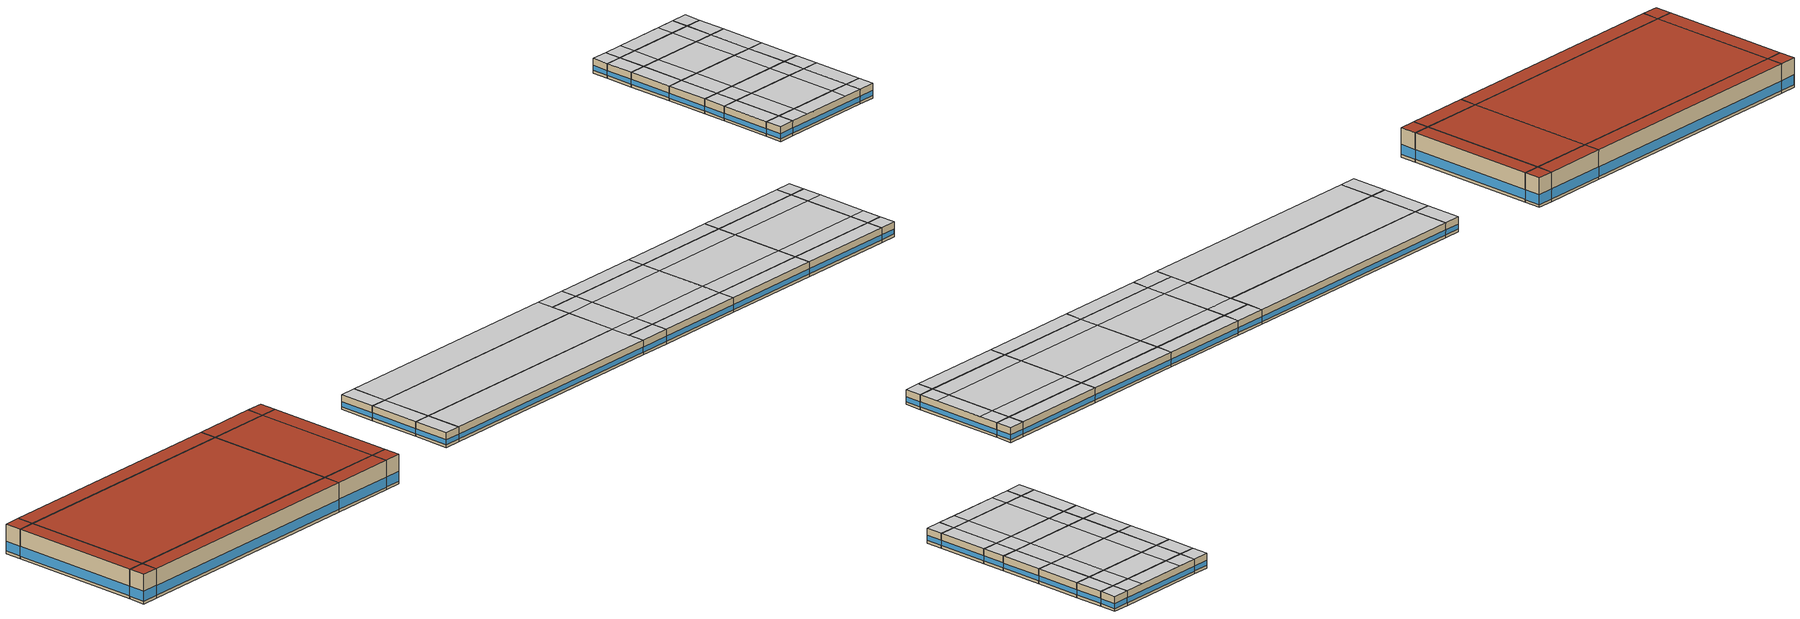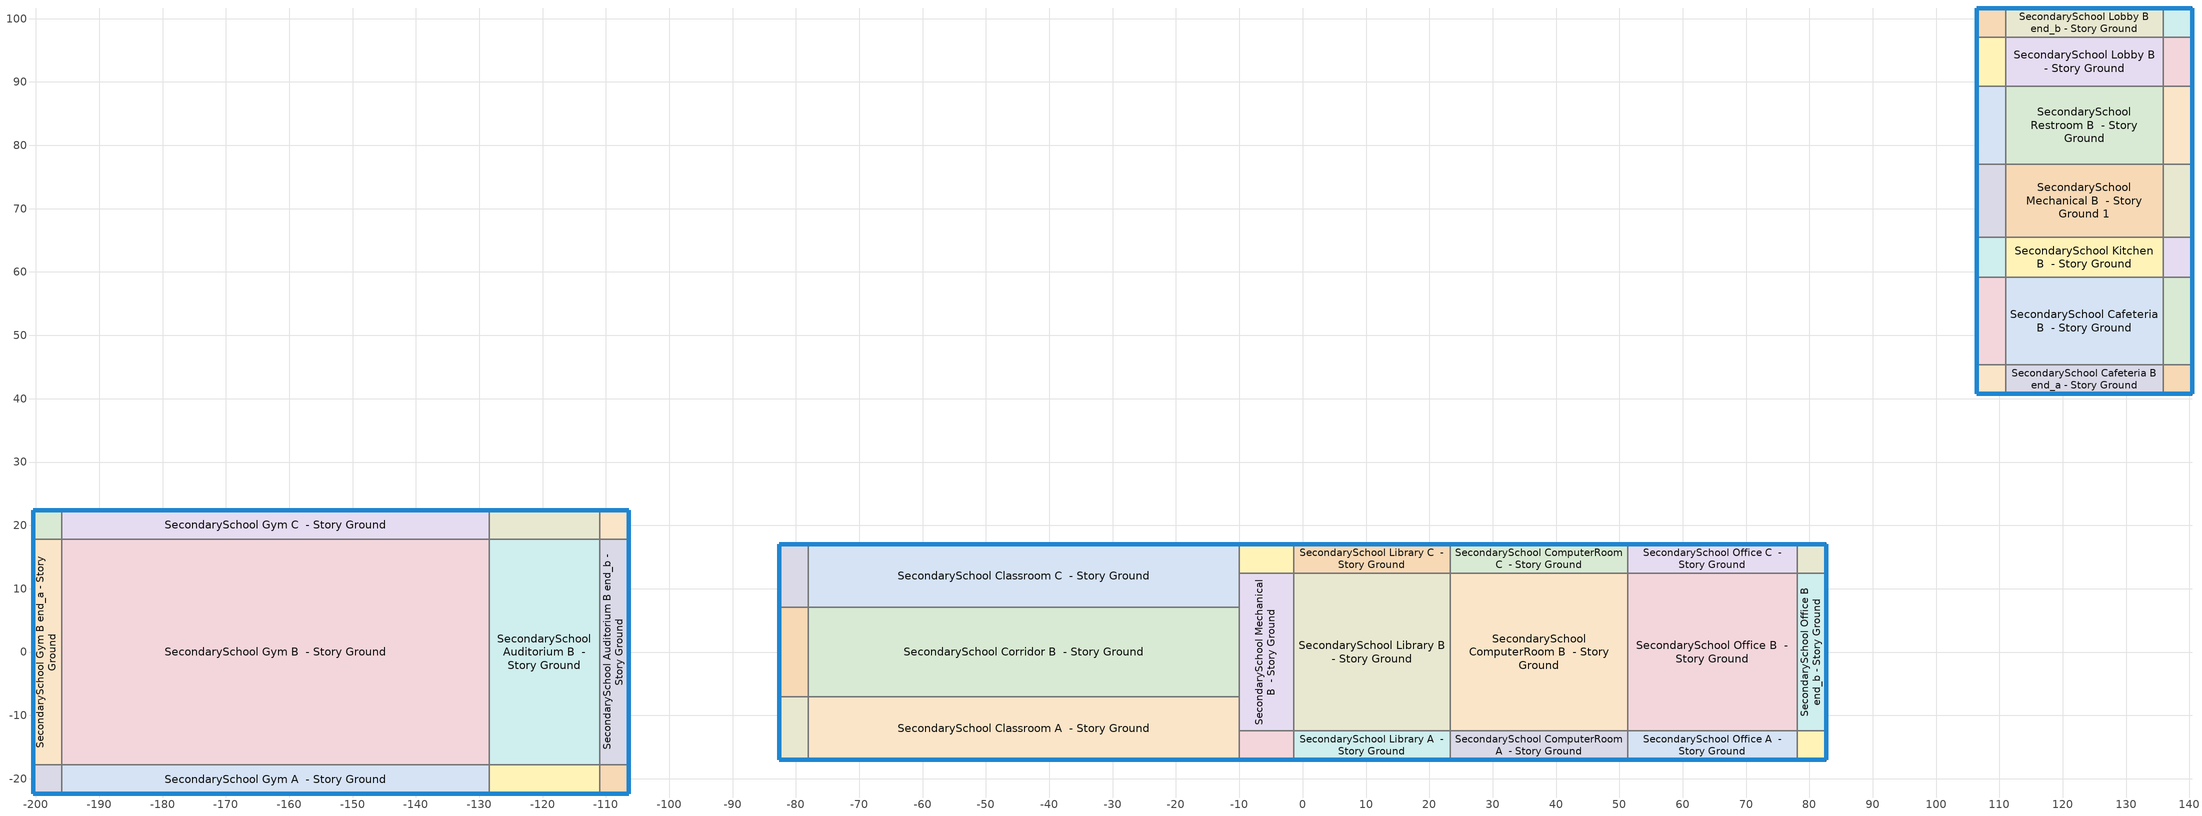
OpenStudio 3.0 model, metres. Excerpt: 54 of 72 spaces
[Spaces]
SecondarySchool Classroom A end_a - Story Ground
 floor ground: -82.63,-17 -82.63,-7.03 -78.05,-7.03 -78.05,-17 z0
 wall outside: -82.63,-7.03 -82.63,-17 -78.05,-17 z0:3.96
 wall to SecondarySchool Corridor B end_a - Story Ground: -78.05,-7.03 -82.63,-7.03 z0:3.96
 wall to SecondarySchool Classroom A  - Story Ground: -78.05,-17 -78.05,-7.03 z0:3.96
 window: -82.63,-7.06 -82.63,-16.98 / -82.6,-17 -78.08,-17 z0.76:2.08
 ceiling to SecondarySchool Classroom A end_a - Story Top: -78.05,-17 -78.05,-7.03 -82.63,-7.03 -82.63,-17 z3.96
SecondarySchool Corridor B end_a - Story Ground
 floor ground: -82.63,-7.03 -82.63,7.03 -78.05,7.03 -78.05,-7.03 z0
 wall outside: -82.63,7.03 -82.63,-7.03 z0:3.96
 wall to SecondarySchool Classroom C end_a - Story Ground: -78.05,7.03 -82.63,7.03 z0:3.96
 wall to SecondarySchool Corridor B  - Story Ground: -78.05,-7.03 -78.05,7.03 z0:3.96
 window: -82.63,7.01 -82.63,-7.01 z0.76:2.07
 ceiling to SecondarySchool Corridor B end_a - Story Top: -78.05,-7.03 -78.05,7.03 -82.63,7.03 -82.63,-7.03 z3.96
SecondarySchool Classroom C end_a - Story Ground
 floor ground: -82.63,7.03 -82.63,17 -78.05,17 -78.05,7.03 z0
 wall outside: -78.05,17 -82.63,17 -82.63,7.03 z0:3.96
 wall to SecondarySchool Classroom C  - Story Ground: -78.05,7.03 -78.05,17 z0:3.96
 window: -82.63,16.98 -82.63,7.06 / -78.08,17 -82.6,17 z0.76:2.08
 ceiling to SecondarySchool Classroom C end_a - Story Top: -78.05,7.03 -78.05,17 -82.63,17 -82.63,7.03 z3.96
SecondarySchool Classroom A  - Story Ground
 floor ground: -78.05,-17 -78.05,-7.03 -10.03,-7.03 -10.03,-17 z0
 wall outside: -78.05,-17 -10.03,-17 z0:3.96
 wall to SecondarySchool Corridor B  - Story Ground: -10.03,-7.03 -78.05,-7.03 z0:3.96
 wall to SecondarySchool Mechanical A  - Story Ground: -10.03,-17 -10.03,-12.43 z0:3.96
 wall to SecondarySchool Mechanical B  - Story Ground: -10.03,-12.43 -10.03,-7.03 z0:3.96
 window: -78.03,-17 -10.06,-17 z0.76:2.07
 ceiling to SecondarySchool Classroom A  - Story Top: -10.03,-17 -10.03,-7.03 -78.05,-7.03 -78.05,-17 z3.96
SecondarySchool Corridor B  - Story Ground
 floor ground: -78.05,-7.03 -78.05,7.03 -10.03,7.03 -10.03,-7.03 z0
 wall to SecondarySchool Classroom C  - Story Ground: -10.03,7.03 -78.05,7.03 z0:3.96
 wall to SecondarySchool Mechanical B  - Story Ground: -10.03,-7.03 -10.03,7.03 z0:3.96
 ceiling to SecondarySchool Corridor B  - Story Top: -10.03,-7.03 -10.03,7.03 -78.05,7.03 -78.05,-7.03 z3.96
SecondarySchool Classroom C  - Story Ground
 floor ground: -78.05,7.03 -78.05,17 -10.03,17 -10.03,7.03 z0
 wall outside: -10.03,17 -78.05,17 z0:3.96
 wall to SecondarySchool Mechanical B  - Story Ground: -10.03,7.03 -10.03,12.43 z0:3.96
 wall to SecondarySchool Mechanical C  - Story Ground: -10.03,12.43 -10.03,17 z0:3.96
 window: -10.06,17 -78.03,17 z0.76:2.07
 ceiling to SecondarySchool Classroom C  - Story Top: -10.03,7.03 -10.03,17 -78.05,17 -78.05,7.03 z3.96
SecondarySchool Mechanical A  - Story Ground
 floor ground: -10.03,-17 -10.03,-12.43 -1.43,-12.43 -1.43,-17 z0
 wall outside: -10.03,-17 -1.43,-17 z0:3.96
 wall to SecondarySchool Mechanical B  - Story Ground: -1.43,-12.43 -10.03,-12.43 z0:3.96
 wall to SecondarySchool Library A  - Story Ground: -1.43,-17 -1.43,-12.43 z0:3.96
 window: -10.01,-17 -1.46,-17 z0.76:2.08
 ceiling to SecondarySchool Classroom A  - Story Top: -1.43,-17 -1.43,-12.43 -10.03,-12.43 -10.03,-17 z3.96
SecondarySchool Mechanical B  - Story Ground
 floor ground: -10.03,-12.43 -10.03,12.43 -1.43,12.43 -1.43,-12.43 z0
 wall to SecondarySchool Mechanical C  - Story Ground: -1.43,12.43 -10.03,12.43 z0:3.96
 wall to SecondarySchool Library B  - Story Ground: -1.43,-12.43 -1.43,12.43 z0:3.96
 ceiling to SecondarySchool Classroom A  - Story Top: -1.43,-12.43 -1.43,-7.03 -10.03,-7.03 -10.03,-12.43 z3.96
 ceiling to SecondarySchool Classroom C  - Story Top: -1.43,7.03 -1.43,12.43 -10.03,12.43 -10.03,7.03 z3.96
 ceiling to SecondarySchool Corridor B  - Story Top: -1.43,-7.03 -1.43,7.03 -10.03,7.03 -10.03,-7.03 z3.96
SecondarySchool Mechanical C  - Story Ground
 floor ground: -10.03,12.43 -10.03,17 -1.43,17 -1.43,12.43 z0
 wall outside: -1.43,17 -10.03,17 z0:3.96
 wall to SecondarySchool Library C  - Story Ground: -1.43,12.43 -1.43,17 z0:3.96
 window: -1.46,17 -10.01,17 z0.76:2.08
 ceiling to SecondarySchool Classroom C  - Story Top: -1.43,12.43 -1.43,17 -10.03,17 -10.03,12.43 z3.96
SecondarySchool Library A  - Story Ground
 floor ground: -1.43,-17 -1.43,-12.43 23.28,-12.43 23.28,-17 z0
 wall outside: -1.43,-17 23.28,-17 z0:3.96
 wall to SecondarySchool Library B  - Story Ground: 23.28,-12.43 -1.43,-12.43 z0:3.96
 wall to SecondarySchool ComputerRoom A  - Story Ground: 23.28,-17 23.28,-12.43 z0:3.96
 window: -1.41,-17 23.26,-17 z0.76:2.07
 ceiling to SecondarySchool Classroom A  - Story Top: 23.28,-17 23.28,-12.43 -1.43,-12.43 -1.43,-17 z3.96
SecondarySchool Library B  - Story Ground
 floor ground: -1.43,-12.43 -1.43,12.43 23.28,12.43 23.28,-12.43 z0
 wall to SecondarySchool Library C  - Story Ground: 23.28,12.43 -1.43,12.43 z0:3.96
 wall to SecondarySchool ComputerRoom B  - Story Ground: 23.28,-12.43 23.28,12.43 z0:3.96
 ceiling to SecondarySchool Classroom A  - Story Top: 23.28,-12.43 23.28,-7.03 -1.43,-7.03 -1.43,-12.43 z3.96
 ceiling to SecondarySchool Classroom C  - Story Top: -1.43,7.03 23.28,7.03 23.28,12.43 -1.43,12.43 z3.96
 ceiling adiabatic: 23.28,-7.03 23.28,7.03 -1.43,7.03 -1.43,-7.03 z3.96
SecondarySchool Library C  - Story Ground
 floor ground: -1.43,12.43 -1.43,17 23.28,17 23.28,12.43 z0
 wall outside: 23.28,17 -1.43,17 z0:3.96
 wall to SecondarySchool ComputerRoom C  - Story Ground: 23.28,12.43 23.28,17 z0:3.96
 window: 23.26,17 -1.41,17 z0.76:2.07
 ceiling to SecondarySchool Classroom C  - Story Top: 23.28,12.43 23.28,17 -1.43,17 -1.43,12.43 z3.96
SecondarySchool ComputerRoom A  - Story Ground
 floor ground: 23.28,-17 23.28,-12.43 51.34,-12.43 51.34,-17 z0
 wall outside: 23.28,-17 51.34,-17 z0:3.96
 wall to SecondarySchool ComputerRoom B  - Story Ground: 51.34,-12.43 23.28,-12.43 z0:3.96
 wall to SecondarySchool Office A  - Story Ground: 51.34,-17 51.34,-12.43 z0:3.96
 window: 23.31,-17 51.32,-17 z0.76:2.07
 ceiling to SecondarySchool Classroom A  - Story Top: 51.34,-17 51.34,-12.43 23.28,-12.43 23.28,-17 z3.96
SecondarySchool ComputerRoom B  - Story Ground
 floor ground: 23.28,-12.43 23.28,12.43 51.34,12.43 51.34,-12.43 z0
 wall to SecondarySchool ComputerRoom C  - Story Ground: 51.34,12.43 23.28,12.43 z0:3.96
 wall to SecondarySchool Office B  - Story Ground: 51.34,-12.43 51.34,12.43 z0:3.96
 ceiling to SecondarySchool Classroom A  - Story Top: 51.34,-12.43 51.34,-7.03 23.28,-7.03 23.28,-12.43 z3.96
 ceiling to SecondarySchool Classroom C  - Story Top: 51.34,7.03 51.34,12.43 23.28,12.43 23.28,7.03 z3.96
 ceiling to SecondarySchool Corridor B  - Story Top: 51.34,-7.03 51.34,7.03 23.28,7.03 23.28,-7.03 z3.96
SecondarySchool ComputerRoom C  - Story Ground
 floor ground: 23.28,12.43 23.28,17 51.34,17 51.34,12.43 z0
 wall outside: 51.34,17 23.28,17 z0:3.96
 wall to SecondarySchool Office C  - Story Ground: 51.34,12.43 51.34,17 z0:3.96
 window: 51.32,17 23.31,17 z0.76:2.07
 ceiling to SecondarySchool Classroom C  - Story Top: 51.34,12.43 51.34,17 23.28,17 23.28,12.43 z3.96
SecondarySchool Office A  - Story Ground
 floor ground: 51.34,-17 51.34,-12.43 78.05,-12.43 78.05,-17 z0
 wall outside: 51.34,-17 78.05,-17 z0:3.96
 wall to SecondarySchool Office B  - Story Ground: 78.05,-12.43 51.34,-12.43 z0:3.96
 wall to SecondarySchool Office A end_b - Story Ground: 78.05,-17 78.05,-12.43 z0:3.96
 window: 51.37,-17 78.03,-17 z0.76:2.07
 ceiling to SecondarySchool Classroom A  - Story Top: 78.05,-17 78.05,-12.43 51.34,-12.43 51.34,-17 z3.96
SecondarySchool Office B  - Story Ground
 floor ground: 51.34,-12.43 51.34,12.43 78.05,12.43 78.05,-12.43 z0
 wall to SecondarySchool Office C  - Story Ground: 78.05,12.43 51.34,12.43 z0:3.96
 wall to SecondarySchool Office B end_b - Story Ground: 78.05,-12.43 78.05,12.43 z0:3.96
 ceiling to SecondarySchool Classroom A  - Story Top: 78.05,-12.43 78.05,-7.03 51.34,-7.03 51.34,-12.43 z3.96
 ceiling to SecondarySchool Classroom C  - Story Top: 78.05,7.03 78.05,12.43 51.34,12.43 51.34,7.03 z3.96
 ceiling to SecondarySchool Corridor B  - Story Top: 78.05,-7.03 78.05,7.03 51.34,7.03 51.34,-7.03 z3.96
SecondarySchool Office C  - Story Ground
 floor ground: 51.34,12.43 51.34,17 78.05,17 78.05,12.43 z0
 wall outside: 78.05,17 51.34,17 z0:3.96
 wall to SecondarySchool Office C end_b - Story Ground: 78.05,12.43 78.05,17 z0:3.96
 window: 78.03,17 51.37,17 z0.76:2.07
 ceiling to SecondarySchool Classroom C  - Story Top: 78.05,12.43 78.05,17 51.34,17 51.34,12.43 z3.96
SecondarySchool Office A end_b - Story Ground
 floor ground: 78.05,-17 78.05,-12.43 82.63,-12.43 82.63,-17 z0
 wall outside: 78.05,-17 82.63,-17 82.63,-12.43 z0:3.96
 wall to SecondarySchool Office B end_b - Story Ground: 82.63,-12.43 78.05,-12.43 z0:3.96
 window: 82.63,-16.98 82.63,-12.46 / 78.08,-17 82.6,-17 z0.76:2.08
 ceiling to SecondarySchool Classroom A end_b - Story Top: 82.63,-17 82.63,-12.43 78.05,-12.43 78.05,-17 z3.96
SecondarySchool Office B end_b - Story Ground
 floor ground: 78.05,-12.43 78.05,12.43 82.63,12.43 82.63,-12.43 z0
 wall outside: 82.63,-12.43 82.63,12.43 z0:3.96
 wall to SecondarySchool Office C end_b - Story Ground: 82.63,12.43 78.05,12.43 z0:3.96
 window: 82.63,-12.41 82.63,12.41 z0.76:2.07
 ceiling to SecondarySchool Classroom A end_b - Story Top: 82.63,-12.43 82.63,-7.03 78.05,-7.03 78.05,-12.43 z3.96
 ceiling to SecondarySchool Classroom C end_b - Story Top: 82.63,7.03 82.63,12.43 78.05,12.43 78.05,7.03 z3.96
 ceiling to SecondarySchool Corridor B end_b - Story Top: 82.63,-7.03 82.63,7.03 78.05,7.03 78.05,-7.03 z3.96
SecondarySchool Office C end_b - Story Ground
 floor ground: 78.05,12.43 78.05,17 82.63,17 82.63,12.43 z0
 wall outside: 82.63,12.43 82.63,17 78.05,17 z0:3.96
 window: 82.6,17 78.08,17 / 82.63,12.46 82.63,16.98 z0.76:2.08
 ceiling to SecondarySchool Classroom C end_b - Story Top: 82.63,12.43 82.63,17 78.05,17 78.05,12.43 z3.96
SecondarySchool Cafeteria A end_a - Story Ground
 floor ground: 140.41,40.78 135.83,40.78 135.83,45.35 140.41,45.35 z0
 wall outside: 135.83,40.78 140.41,40.78 140.41,45.35 z0:3.96
 wall to SecondarySchool Cafeteria B end_a - Story Ground: 135.83,45.35 135.83,40.78 z0:3.96
 wall to SecondarySchool Cafeteria A  - Story Ground: 140.41,45.35 135.83,45.35 z0:3.96
 window: 135.86,40.78 140.38,40.78 / 140.41,40.8 140.41,45.32 z0.76:2.08
 ceiling to SecondarySchool Classroom A end_a - Story Top 1: 140.41,40.78 140.41,45.35 135.83,45.35 135.83,40.78 z3.96
SecondarySchool Cafeteria B end_a - Story Ground
 floor ground: 135.83,40.78 110.97,40.78 110.97,45.35 135.83,45.35 z0
 wall outside: 110.97,40.78 135.83,40.78 z0:3.96
 wall to SecondarySchool Cafeteria C end_a - Story Ground: 110.97,45.35 110.97,40.78 z0:3.96
 wall to SecondarySchool Cafeteria B  - Story Ground: 135.83,45.35 110.97,45.35 z0:3.96
 window: 111,40.78 135.81,40.78 z0.76:2.07
 ceiling to SecondarySchool Classroom A end_a - Story Top 1: 135.83,40.78 135.83,45.35 130.43,45.35 130.43,40.78 z3.96
 ceiling to SecondarySchool Classroom C end_a - Story Top 1: 116.37,40.78 116.37,45.35 110.97,45.35 110.97,40.78 z3.96
 ceiling to SecondarySchool Corridor B end_a - Story Top 1: 130.43,40.78 130.43,45.35 116.37,45.35 116.37,40.78 z3.96
SecondarySchool Cafeteria C end_a - Story Ground
 floor ground: 110.97,40.78 106.4,40.78 106.4,45.35 110.97,45.35 z0
 wall outside: 106.4,45.35 106.4,40.78 110.97,40.78 z0:3.96
 wall to SecondarySchool Cafeteria C  - Story Ground: 110.97,45.35 106.4,45.35 z0:3.96
 window: 106.43,40.78 110.95,40.78 / 106.4,45.32 106.4,40.8 z0.76:2.08
 ceiling to SecondarySchool Classroom C end_a - Story Top 1: 110.97,45.35 106.4,45.35 106.4,40.78 110.97,40.78 z3.96
SecondarySchool Cafeteria A  - Story Ground
 floor ground: 140.41,45.35 135.83,45.35 135.83,59.16 140.41,59.16 z0
 wall outside: 140.41,45.35 140.41,59.16 z0:3.96
 wall to SecondarySchool Cafeteria B  - Story Ground: 135.83,59.16 135.83,45.35 z0:3.96
 wall to SecondarySchool Kitchen A  - Story Ground: 140.41,59.16 135.83,59.16 z0:3.96
 window: 140.41,45.38 140.41,59.13 z0.76:2.07
 ceiling to SecondarySchool Classroom A  - Story Top 1: 140.41,45.35 140.41,59.16 135.83,59.16 135.83,45.35 z3.96
SecondarySchool Cafeteria B  - Story Ground
 floor ground: 135.83,45.35 110.97,45.35 110.97,59.16 135.83,59.16 z0
 wall to SecondarySchool Cafeteria C  - Story Ground: 110.97,59.16 110.97,45.35 z0:3.96
 wall to SecondarySchool Kitchen B  - Story Ground: 135.83,59.16 110.97,59.16 z0:3.96
 ceiling to SecondarySchool Classroom A  - Story Top 1: 135.83,45.35 135.83,59.16 130.43,59.16 130.43,45.35 z3.96
 ceiling to SecondarySchool Classroom C  - Story Top 1: 116.37,45.35 116.37,59.16 110.97,59.16 110.97,45.35 z3.96
 ceiling to SecondarySchool Corridor B  - Story Top 1: 130.43,45.35 130.43,59.16 116.37,59.16 116.37,45.35 z3.96
SecondarySchool Cafeteria C  - Story Ground
 floor ground: 110.97,45.35 106.4,45.35 106.4,59.16 110.97,59.16 z0
 wall outside: 106.4,59.16 106.4,45.35 z0:3.96
 wall to SecondarySchool Kitchen C  - Story Ground: 110.97,59.16 106.4,59.16 z0:3.96
 window: 106.4,59.13 106.4,45.38 z0.76:2.07
 ceiling to SecondarySchool Classroom C  - Story Top 1: 110.97,45.35 110.97,59.16 106.4,59.16 106.4,45.35 z3.96
SecondarySchool Kitchen A  - Story Ground
 floor ground: 140.41,59.16 135.83,59.16 135.83,65.49 140.41,65.49 z0
 wall outside: 140.41,59.16 140.41,65.49 z0:3.96
 wall to SecondarySchool Kitchen B  - Story Ground: 135.83,65.49 135.83,59.16 z0:3.96
 wall to SecondarySchool Mechanical A  - Story Ground 1: 140.41,65.49 135.83,65.49 z0:3.96
 window: 140.41,59.18 140.41,65.47 z0.76:2.08
 ceiling to SecondarySchool Classroom A  - Story Top 1: 140.41,59.16 140.41,65.49 135.83,65.49 135.83,59.16 z3.96
SecondarySchool Kitchen B  - Story Ground
 floor ground: 135.83,59.16 110.97,59.16 110.97,65.49 135.83,65.49 z0
 wall to SecondarySchool Kitchen C  - Story Ground: 110.97,65.49 110.97,59.16 z0:3.96
 wall to SecondarySchool Mechanical B  - Story Ground 1: 135.83,65.49 110.97,65.49 z0:3.96
 ceiling to SecondarySchool Classroom A  - Story Top 1: 130.43,59.16 135.83,59.16 135.83,65.49 130.43,65.49 z3.96
 ceiling to SecondarySchool Classroom C  - Story Top 1: 116.37,59.16 116.37,65.49 110.97,65.49 110.97,59.16 z3.96
 ceiling to SecondarySchool Corridor B  - Story Top 1: 130.43,59.16 130.43,65.49 116.37,65.49 116.37,59.16 z3.96
SecondarySchool Kitchen C  - Story Ground
 floor ground: 110.97,59.16 106.4,59.16 106.4,65.49 110.97,65.49 z0
 wall outside: 106.4,65.49 106.4,59.16 z0:3.96
 wall to SecondarySchool Mechanical C  - Story Ground 1: 110.97,65.49 106.4,65.49 z0:3.96
 window: 106.4,65.47 106.4,59.18 z0.76:2.08
 ceiling to SecondarySchool Classroom C  - Story Top 1: 110.97,59.16 110.97,65.49 106.4,65.49 106.4,59.16 z3.96
SecondarySchool Mechanical A  - Story Ground 1
 floor ground: 140.41,65.49 135.83,65.49 135.83,77 140.41,77 z0
 wall outside: 140.41,65.49 140.41,77 z0:3.96
 wall to SecondarySchool Mechanical B  - Story Ground 1: 135.83,77 135.83,65.49 z0:3.96
 wall to SecondarySchool Restroom A  - Story Ground: 140.41,77 135.83,77 z0:3.96
 window: 140.41,65.52 140.41,76.97 z0.76:2.08
 ceiling to SecondarySchool Classroom A  - Story Top 1: 140.41,65.49 140.41,77 135.83,77 135.83,65.49 z3.96
SecondarySchool Mechanical B  - Story Ground 1
 floor ground: 135.83,65.49 110.97,65.49 110.97,77 135.83,77 z0
 wall to SecondarySchool Mechanical C  - Story Ground 1: 110.97,77 110.97,65.49 z0:3.96
 wall to SecondarySchool Restroom B  - Story Ground: 135.83,77 110.97,77 z0:3.96
 ceiling to SecondarySchool Classroom A  - Story Top 1: 135.83,65.49 135.83,77 130.43,77 130.43,65.49 z3.96
 ceiling to SecondarySchool Classroom C  - Story Top 1: 116.37,65.49 116.37,77 110.97,77 110.97,65.49 z3.96
 ceiling to SecondarySchool Corridor B  - Story Top 1: 130.43,65.49 130.43,77 116.37,77 116.37,65.49 z3.96
SecondarySchool Mechanical C  - Story Ground 1
 floor ground: 110.97,65.49 106.4,65.49 106.4,77 110.97,77 z0
 wall outside: 106.4,77 106.4,65.49 z0:3.96
 wall to SecondarySchool Restroom C  - Story Ground: 110.97,77 106.4,77 z0:3.96
 window: 106.4,76.97 106.4,65.52 z0.76:2.08
 ceiling to SecondarySchool Classroom C  - Story Top 1: 110.97,65.49 110.97,77 106.4,77 106.4,65.49 z3.96
SecondarySchool Restroom A  - Story Ground
 floor ground: 140.41,77 135.83,77 135.83,89.33 140.41,89.33 z0
 wall outside: 140.41,77 140.41,89.33 z0:3.96
 wall to SecondarySchool Restroom B  - Story Ground: 135.83,89.33 135.83,77 z0:3.96
 wall to SecondarySchool Lobby A  - Story Ground: 140.41,89.33 135.83,89.33 z0:3.96
 window: 140.41,77.02 140.41,89.3 z0.76:2.08
 ceiling to SecondarySchool Classroom A  - Story Top 1: 140.41,77 140.41,89.33 135.83,89.33 135.83,77 z3.96
SecondarySchool Restroom B  - Story Ground
 floor ground: 135.83,77 110.97,77 110.97,89.33 135.83,89.33 z0
 wall to SecondarySchool Restroom C  - Story Ground: 110.97,89.33 110.97,77 z0:3.96
 wall to SecondarySchool Lobby B  - Story Ground: 135.83,89.33 110.97,89.33 z0:3.96
 ceiling to SecondarySchool Classroom A  - Story Top 1: 135.83,77 135.83,89.33 130.43,89.33 130.43,77 z3.96
 ceiling to SecondarySchool Classroom C  - Story Top 1: 116.37,77 116.37,89.33 110.97,89.33 110.97,77 z3.96
 ceiling to SecondarySchool Corridor B  - Story Top 1: 130.43,77 130.43,89.33 116.37,89.33 116.37,77 z3.96
SecondarySchool Restroom C  - Story Ground
 floor ground: 110.97,77 106.4,77 106.4,89.33 110.97,89.33 z0
 wall outside: 106.4,89.33 106.4,77 z0:3.96
 wall to SecondarySchool Lobby C  - Story Ground: 110.97,89.33 106.4,89.33 z0:3.96
 window: 106.4,89.3 106.4,77.02 z0.76:2.08
 ceiling to SecondarySchool Classroom C  - Story Top 1: 110.97,89.33 106.4,89.33 106.4,77 110.97,77 z3.96
SecondarySchool Lobby A  - Story Ground
 floor ground: 140.41,89.33 135.83,89.33 135.83,97.08 140.41,97.08 z0
 wall outside: 140.41,89.33 140.41,97.08 z0:3.96
 wall to SecondarySchool Lobby B  - Story Ground: 135.83,97.08 135.83,89.33 z0:3.96
 wall to SecondarySchool Lobby A end_b - Story Ground: 140.41,97.08 135.83,97.08 z0:3.96
 window: 140.41,89.35 140.41,97.06 z0.76:2.08
 ceiling to SecondarySchool Classroom A  - Story Top 1: 140.41,89.33 140.41,97.08 135.83,97.08 135.83,89.33 z3.96
SecondarySchool Lobby B  - Story Ground
 floor ground: 135.83,89.33 110.97,89.33 110.97,97.08 135.83,97.08 z0
 wall to SecondarySchool Lobby C  - Story Ground: 110.97,97.08 110.97,89.33 z0:3.96
 wall to SecondarySchool Lobby B end_b - Story Ground: 135.83,97.08 110.97,97.08 z0:3.96
 ceiling to SecondarySchool Classroom A  - Story Top 1: 135.83,89.33 135.83,97.08 130.43,97.08 130.43,89.33 z3.96
 ceiling to SecondarySchool Classroom C  - Story Top 1: 116.37,89.33 116.37,97.08 110.97,97.08 110.97,89.33 z3.96
 ceiling to SecondarySchool Corridor B  - Story Top 1: 130.43,89.33 130.43,97.08 116.37,97.08 116.37,89.33 z3.96
SecondarySchool Lobby C  - Story Ground
 floor ground: 110.97,89.33 106.4,89.33 106.4,97.08 110.97,97.08 z0
 wall outside: 106.4,97.08 106.4,89.33 z0:3.96
 wall to SecondarySchool Lobby C end_b - Story Ground: 110.97,97.08 106.4,97.08 z0:3.96
 window: 106.4,97.06 106.4,89.35 z0.76:2.08
 ceiling to SecondarySchool Classroom C  - Story Top 1: 110.97,89.33 110.97,97.08 106.4,97.08 106.4,89.33 z3.96
SecondarySchool Lobby A end_b - Story Ground
 floor ground: 140.41,97.08 135.83,97.08 135.83,101.66 140.41,101.66 z0
 wall outside: 140.41,97.08 140.41,101.66 135.83,101.66 z0:3.96
 wall to SecondarySchool Lobby B end_b - Story Ground: 135.83,101.66 135.83,97.08 z0:3.96
 window: 140.38,101.66 135.86,101.66 / 140.41,97.11 140.41,101.63 z0.76:2.08
 ceiling to SecondarySchool Classroom A end_b - Story Top 1: 140.41,97.08 140.41,101.66 135.83,101.66 135.83,97.08 z3.96
SecondarySchool Lobby B end_b - Story Ground
 floor ground: 135.83,97.08 110.97,97.08 110.97,101.66 135.83,101.66 z0
 wall outside: 135.83,101.66 110.97,101.66 z0:3.96
 wall to SecondarySchool Lobby C end_b - Story Ground: 110.97,101.66 110.97,97.08 z0:3.96
 window: 135.81,101.66 111,101.66 z0.76:2.07
 ceiling to SecondarySchool Classroom A end_b - Story Top 1: 135.83,97.08 135.83,101.66 130.43,101.66 130.43,97.08 z3.96
 ceiling to SecondarySchool Classroom C end_b - Story Top 1: 116.37,97.08 116.37,101.66 110.97,101.66 110.97,97.08 z3.96
 ceiling to SecondarySchool Corridor B end_b - Story Top 1: 130.43,97.08 130.43,101.66 116.37,101.66 116.37,97.08 z3.96
SecondarySchool Lobby C end_b - Story Ground
 floor ground: 110.97,97.08 106.4,97.08 106.4,101.66 110.97,101.66 z0
 wall outside: 110.97,101.66 106.4,101.66 106.4,97.08 z0:3.96
 window: 106.4,101.63 106.4,97.11 / 110.95,101.66 106.43,101.66 z0.76:2.08
 ceiling to SecondarySchool Classroom C end_b - Story Top 1: 110.97,101.66 106.4,101.66 106.4,97.08 110.97,97.08 z3.96
SecondarySchool Gym A end_a - Story Ground
 floor ground: -200.45,-22.39 -200.45,-17.82 -195.88,-17.82 -195.88,-22.39 z0
 wall outside: -200.45,-17.82 -200.45,-22.39 -195.88,-22.39 z0:7.92
 wall to SecondarySchool Gym B end_a - Story Ground: -195.88,-17.82 -200.45,-17.82 z0:7.92
 wall to SecondarySchool Gym A  - Story Ground: -195.88,-22.39 -195.88,-17.82 z0:7.92
 window: -200.45,-17.85 -200.45,-22.37 / -200.43,-22.39 -195.91,-22.39 z0.76:3.41
 roof outside: -195.88,-22.39 -195.88,-17.82 -200.45,-17.82 -200.45,-22.39 z7.92
SecondarySchool Gym B end_a - Story Ground
 floor ground: -200.45,-17.82 -200.45,17.82 -195.88,17.82 -195.88,-17.82 z0
 wall outside: -200.45,17.82 -200.45,-17.82 z0:7.92
 wall to SecondarySchool Gym C end_a - Story Ground: -195.88,17.82 -200.45,17.82 z0:7.92
 wall to SecondarySchool Gym B  - Story Ground: -195.88,-17.82 -195.88,17.82 z0:7.92
 window: -200.45,17.8 -200.45,-17.8 z0.76:3.38
 roof outside: -195.88,-17.82 -195.88,17.82 -200.45,17.82 -200.45,-17.82 z7.92
SecondarySchool Gym C end_a - Story Ground
 floor ground: -200.45,17.82 -200.45,22.39 -195.88,22.39 -195.88,17.82 z0
 wall outside: -195.88,22.39 -200.45,22.39 -200.45,17.82 z0:7.92
 wall to SecondarySchool Gym C  - Story Ground: -195.88,17.82 -195.88,22.39 z0:7.92
 window: -200.45,22.37 -200.45,17.85 / -195.91,22.39 -200.43,22.39 z0.76:3.41
 roof outside: -195.88,17.82 -195.88,22.39 -200.45,22.39 -200.45,17.82 z7.92
SecondarySchool Gym A  - Story Ground
 floor ground: -195.88,-22.39 -195.88,-17.82 -128.45,-17.82 -128.45,-22.39 z0
 wall outside: -195.88,-22.39 -128.45,-22.39 z0:7.92
 wall to SecondarySchool Gym B  - Story Ground: -128.45,-17.82 -195.88,-17.82 z0:7.92
 wall to SecondarySchool Auditorium A  - Story Ground: -128.45,-22.39 -128.45,-17.82 z0:7.92
 window: -195.85,-22.39 -128.47,-22.39 z0.76:3.38
 roof outside: -128.45,-22.39 -128.45,-17.82 -195.88,-17.82 -195.88,-22.39 z7.92
SecondarySchool Gym B  - Story Ground
 floor ground: -195.88,-17.82 -195.88,17.82 -128.45,17.82 -128.45,-17.82 z0
 wall to SecondarySchool Gym C  - Story Ground: -128.45,17.82 -195.88,17.82 z0:7.92
 wall to SecondarySchool Auditorium B  - Story Ground: -128.45,-17.82 -128.45,17.82 z0:7.92
 roof outside: -128.45,-17.82 -128.45,17.82 -195.88,17.82 -195.88,-17.82 z7.92
SecondarySchool Gym C  - Story Ground
 floor ground: -195.88,17.82 -195.88,22.39 -128.45,22.39 -128.45,17.82 z0
 wall outside: -128.45,22.39 -195.88,22.39 z0:7.92
 wall to SecondarySchool Auditorium C  - Story Ground: -128.45,17.82 -128.45,22.39 z0:7.92
 window: -128.47,22.39 -195.85,22.39 z0.76:3.38
 roof outside: -128.45,17.82 -128.45,22.39 -195.88,22.39 -195.88,17.82 z7.92
SecondarySchool Auditorium A  - Story Ground
 floor ground: -128.45,-22.39 -128.45,-17.82 -110.97,-17.82 -110.97,-22.39 z0
 wall outside: -128.45,-22.39 -110.97,-22.39 z0:7.92
 wall to SecondarySchool Auditorium B  - Story Ground: -110.97,-17.82 -128.45,-17.82 z0:7.92
 wall to SecondarySchool Auditorium A end_b - Story Ground: -110.97,-22.39 -110.97,-17.82 z0:7.92
 window: -128.42,-22.39 -111,-22.39 z0.76:3.38
 roof outside: -110.97,-22.39 -110.97,-17.82 -128.45,-17.82 -128.45,-22.39 z7.92
SecondarySchool Auditorium B  - Story Ground
 floor ground: -128.45,-17.82 -128.45,17.82 -110.97,17.82 -110.97,-17.82 z0
 wall to SecondarySchool Auditorium C  - Story Ground: -110.97,17.82 -128.45,17.82 z0:7.92
 wall to SecondarySchool Auditorium B end_b - Story Ground: -110.97,-17.82 -110.97,17.82 z0:7.92
 roof outside: -110.97,-17.82 -110.97,17.82 -128.45,17.82 -128.45,-17.82 z7.92
SecondarySchool Auditorium C  - Story Ground
 floor ground: -128.45,17.82 -128.45,22.39 -110.97,22.39 -110.97,17.82 z0
 wall outside: -110.97,22.39 -128.45,22.39 z0:7.92
 wall to SecondarySchool Auditorium C end_b - Story Ground: -110.97,17.82 -110.97,22.39 z0:7.92
 window: -111,22.39 -128.42,22.39 z0.76:3.38
 roof outside: -110.97,17.82 -110.97,22.39 -128.45,22.39 -128.45,17.82 z7.92
SecondarySchool Auditorium A end_b - Story Ground
 floor ground: -110.97,-22.39 -110.97,-17.82 -106.4,-17.82 -106.4,-22.39 z0
 wall outside: -110.97,-22.39 -106.4,-22.39 -106.4,-17.82 z0:7.92
 wall to SecondarySchool Auditorium B end_b - Story Ground: -106.4,-17.82 -110.97,-17.82 z0:7.92
 window: -106.4,-22.37 -106.4,-17.85 / -110.95,-22.39 -106.43,-22.39 z0.76:3.41
 roof outside: -106.4,-22.39 -106.4,-17.82 -110.97,-17.82 -110.97,-22.39 z7.92
SecondarySchool Auditorium B end_b - Story Ground
 floor ground: -110.97,-17.82 -110.97,17.82 -106.4,17.82 -106.4,-17.82 z0
 wall outside: -106.4,-17.82 -106.4,17.82 z0:7.92
 wall to SecondarySchool Auditorium C end_b - Story Ground: -106.4,17.82 -110.97,17.82 z0:7.92
 window: -106.4,-17.8 -106.4,17.8 z0.76:3.38
 roof outside: -106.4,-17.82 -106.4,17.82 -110.97,17.82 -110.97,-17.82 z7.92
SecondarySchool Auditorium C end_b - Story Ground
 floor ground: -110.97,17.82 -110.97,22.39 -106.4,22.39 -106.4,17.82 z0
 wall outside: -106.4,17.82 -106.4,22.39 -110.97,22.39 z0:7.92
 window: -106.43,22.39 -110.95,22.39 / -106.4,17.85 -106.4,22.37 z0.76:3.41
 roof outside: -106.4,17.82 -106.4,22.39 -110.97,22.39 -110.97,17.82 z7.92
[Building]
90.1-2004|SecondarySchool
[Site]
Site 1
[SpaceType] Standards Building Type=SecondarySchool
Name | Standards Space Type
SecondarySchool Kitchen | Kitchen
SecondarySchool Restroom | Restroom
SecondarySchool Lobby | Lobby
SecondarySchool Cafeteria | Cafeteria
SecondarySchool Mechanical | Mechanical
SecondarySchool Library | Library
SecondarySchool ComputerRoom | ComputerRoom
SecondarySchool Auditorium | Auditorium
SecondarySchool Office | Office
SecondarySchool Gym | Gym
SecondarySchool Corridor | Corridor
SecondarySchool Classroom | Classroom
[BuildingStory]
Story Ground: Nominal Z Coordinate {m}=0; Nominal Floor to Floor Height {m}=3.9624
[Space] Building Story=Story Ground
Name | Space Type | Thermal Zone
SecondarySchool Classroom A end_a - Story Ground | SecondarySchool Classroom | Zone SecondarySchool Classroom A end_a - Story Ground
SecondarySchool Corridor B end_a - Story Ground | SecondarySchool Corridor | Zone SecondarySchool Corridor B end_a - Story Ground
SecondarySchool Classroom C end_a - Story Ground | SecondarySchool Classroom | Zone SecondarySchool Classroom C end_a - Story Ground
SecondarySchool Classroom A  - Story Ground | SecondarySchool Classroom | Zone SecondarySchool Classroom A  - Story Ground
SecondarySchool Corridor B  - Story Ground | SecondarySchool Corridor | Zone SecondarySchool Corridor B  - Story Ground
SecondarySchool Classroom C  - Story Ground | SecondarySchool Classroom | Zone SecondarySchool Classroom C  - Story Ground
SecondarySchool Mechanical A  - Story Ground | SecondarySchool Mechanical | Zone SecondarySchool Mechanical A  - Story Ground
SecondarySchool Mechanical B  - Story Ground | SecondarySchool Mechanical | Zone SecondarySchool Mechanical B  - Story Ground
SecondarySchool Mechanical C  - Story Ground | SecondarySchool Mechanical | Zone SecondarySchool Mechanical C  - Story Ground
SecondarySchool Library A  - Story Ground | SecondarySchool Library | Zone SecondarySchool Library A  - Story Ground
SecondarySchool Library B  - Story Ground | SecondarySchool Library | Zone SecondarySchool Library B  - Story Ground
SecondarySchool Library C  - Story Ground | SecondarySchool Library | Zone SecondarySchool Library C  - Story Ground
SecondarySchool ComputerRoom A  - Story Ground | SecondarySchool ComputerRoom | Zone SecondarySchool ComputerRoom A  - Story Ground
SecondarySchool ComputerRoom B  - Story Ground | SecondarySchool ComputerRoom | Zone SecondarySchool ComputerRoom B  - Story Ground
SecondarySchool ComputerRoom C  - Story Ground | SecondarySchool ComputerRoom | Zone SecondarySchool ComputerRoom C  - Story Ground
SecondarySchool Office A  - Story Ground | SecondarySchool Office | Zone SecondarySchool Office A  - Story Ground
SecondarySchool Office B  - Story Ground | SecondarySchool Office | Zone SecondarySchool Office B  - Story Ground
SecondarySchool Office C  - Story Ground | SecondarySchool Office | Zone SecondarySchool Office C  - Story Ground
SecondarySchool Office A end_b - Story Ground | SecondarySchool Office | Zone SecondarySchool Office A end_b - Story Ground
SecondarySchool Office B end_b - Story Ground | SecondarySchool Office | Zone SecondarySchool Office B end_b - Story Ground
SecondarySchool Office C end_b - Story Ground | SecondarySchool Office | Zone SecondarySchool Office C end_b - Story Ground
SecondarySchool Cafeteria A end_a - Story Ground | SecondarySchool Cafeteria | Zone SecondarySchool Cafeteria A end_a - Story Ground
SecondarySchool Cafeteria B end_a - Story Ground | SecondarySchool Cafeteria | Zone SecondarySchool Cafeteria B end_a - Story Ground
SecondarySchool Cafeteria C end_a - Story Ground | SecondarySchool Cafeteria | Zone SecondarySchool Cafeteria C end_a - Story Ground
SecondarySchool Cafeteria A  - Story Ground | SecondarySchool Cafeteria | Zone SecondarySchool Cafeteria A  - Story Ground
SecondarySchool Cafeteria B  - Story Ground | SecondarySchool Cafeteria | Zone SecondarySchool Cafeteria B  - Story Ground
SecondarySchool Cafeteria C  - Story Ground | SecondarySchool Cafeteria | Zone SecondarySchool Cafeteria C  - Story Ground
SecondarySchool Kitchen A  - Story Ground | SecondarySchool Kitchen | Zone SecondarySchool Kitchen A  - Story Ground
SecondarySchool Kitchen B  - Story Ground | SecondarySchool Kitchen | Zone SecondarySchool Kitchen B  - Story Ground
SecondarySchool Kitchen C  - Story Ground | SecondarySchool Kitchen | Zone SecondarySchool Kitchen C  - Story Ground
SecondarySchool Mechanical A  - Story Ground 1 | SecondarySchool Mechanical | Zone SecondarySchool Mechanical A  - Story Ground 1
SecondarySchool Mechanical B  - Story Ground 1 | SecondarySchool Mechanical | Zone SecondarySchool Mechanical B  - Story Ground 1
SecondarySchool Mechanical C  - Story Ground 1 | SecondarySchool Mechanical | Zone SecondarySchool Mechanical C  - Story Ground 1
SecondarySchool Restroom A  - Story Ground | SecondarySchool Restroom | Zone SecondarySchool Restroom A  - Story Ground
SecondarySchool Restroom B  - Story Ground | SecondarySchool Restroom | Zone SecondarySchool Restroom B  - Story Ground
SecondarySchool Restroom C  - Story Ground | SecondarySchool Restroom | Zone SecondarySchool Restroom C  - Story Ground
SecondarySchool Lobby A  - Story Ground | SecondarySchool Lobby | Zone SecondarySchool Lobby A  - Story Ground
SecondarySchool Lobby B  - Story Ground | SecondarySchool Lobby | Zone SecondarySchool Lobby B  - Story Ground
SecondarySchool Lobby C  - Story Ground | SecondarySchool Lobby | Zone SecondarySchool Lobby C  - Story Ground
SecondarySchool Lobby A end_b - Story Ground | SecondarySchool Lobby | Zone SecondarySchool Lobby A end_b - Story Ground
SecondarySchool Lobby B end_b - Story Ground | SecondarySchool Lobby | Zone SecondarySchool Lobby B end_b - Story Ground
SecondarySchool Lobby C end_b - Story Ground | SecondarySchool Lobby | Zone SecondarySchool Lobby C end_b - Story Ground
SecondarySchool Gym A end_a - Story Ground | SecondarySchool Gym | Zone SecondarySchool Gym A end_a - Story Ground
SecondarySchool Gym B end_a - Story Ground | SecondarySchool Gym | Zone SecondarySchool Gym B end_a - Story Ground
SecondarySchool Gym C end_a - Story Ground | SecondarySchool Gym | Zone SecondarySchool Gym C end_a - Story Ground
SecondarySchool Gym A  - Story Ground | SecondarySchool Gym | Zone SecondarySchool Gym A  - Story Ground
SecondarySchool Gym B  - Story Ground | SecondarySchool Gym | Zone SecondarySchool Gym B  - Story Ground
SecondarySchool Gym C  - Story Ground | SecondarySchool Gym | Zone SecondarySchool Gym C  - Story Ground
SecondarySchool Auditorium A  - Story Ground | SecondarySchool Auditorium | Zone SecondarySchool Auditorium A  - Story Ground
SecondarySchool Auditorium B  - Story Ground | SecondarySchool Auditorium | Zone SecondarySchool Auditorium B  - Story Ground
SecondarySchool Auditorium C  - Story Ground | SecondarySchool Auditorium | Zone SecondarySchool Auditorium C  - Story Ground
SecondarySchool Auditorium A end_b - Story Ground | SecondarySchool Auditorium | Zone SecondarySchool Auditorium A end_b - Story Ground
SecondarySchool Auditorium B end_b - Story Ground | SecondarySchool Auditorium | Zone SecondarySchool Auditorium B end_b - Story Ground
SecondarySchool Auditorium C end_b - Story Ground | SecondarySchool Auditorium | Zone SecondarySchool Auditorium C end_b - Story Ground
[ThermalZone] Multiplier=1; Use Ideal Air Loads=No
Zone SecondarySchool Classroom A end_a - Story Ground; Zone SecondarySchool Corridor B end_a - Story Ground; Zone SecondarySchool Classroom C end_a - Story Ground; Zone SecondarySchool Classroom A  - Story Ground; Zone SecondarySchool Corridor B  - Story Ground; Zone SecondarySchool Classroom C  - Story Ground; Zone SecondarySchool Mechanical A  - Story Ground; Zone SecondarySchool Mechanical B  - Story Ground; Zone SecondarySchool Mechanical C  - Story Ground; Zone SecondarySchool Library A  - Story Ground; Zone SecondarySchool Library B  - Story Ground; Zone SecondarySchool Library C  - Story Ground; Zone SecondarySchool ComputerRoom A  - Story Ground; Zone SecondarySchool ComputerRoom B  - Story Ground; Zone SecondarySchool ComputerRoom C  - Story Ground; Zone SecondarySchool Office A  - Story Ground; Zone SecondarySchool Office B  - Story Ground; Zone SecondarySchool Office C  - Story Ground; Zone SecondarySchool Office A end_b - Story Ground; Zone SecondarySchool Office B end_b - Story Ground; Zone SecondarySchool Office C end_b - Story Ground; Zone SecondarySchool Cafeteria A end_a - Story Ground; Zone SecondarySchool Cafeteria B end_a - Story Ground; Zone SecondarySchool Cafeteria C end_a - Story Ground; Zone SecondarySchool Cafeteria A  - Story Ground; Zone SecondarySchool Cafeteria B  - Story Ground; Zone SecondarySchool Cafeteria C  - Story Ground; Zone SecondarySchool Kitchen A  - Story Ground; Zone SecondarySchool Kitchen B  - Story Ground; Zone SecondarySchool Kitchen C  - Story Ground; Zone SecondarySchool Mechanical A  - Story Ground 1; Zone SecondarySchool Mechanical B  - Story Ground 1; Zone SecondarySchool Mechanical C  - Story Ground 1; Zone SecondarySchool Restroom A  - Story Ground; Zone SecondarySchool Restroom B  - Story Ground; Zone SecondarySchool Restroom C  - Story Ground; Zone SecondarySchool Lobby A  - Story Ground; Zone SecondarySchool Lobby B  - Story Ground; Zone SecondarySchool Lobby C  - Story Ground; Zone SecondarySchool Lobby A end_b - Story Ground; Zone SecondarySchool Lobby B end_b - Story Ground; Zone SecondarySchool Lobby C end_b - Story Ground; Zone SecondarySchool Gym A end_a - Story Ground; Zone SecondarySchool Gym B end_a - Story Ground; Zone SecondarySchool Gym C end_a - Story Ground; Zone SecondarySchool Gym A  - Story Ground; Zone SecondarySchool Gym B  - Story Ground; Zone SecondarySchool Gym C  - Story Ground; Zone SecondarySchool Auditorium A  - Story Ground; Zone SecondarySchool Auditorium B  - Story Ground; Zone SecondarySchool Auditorium C  - Story Ground; Zone SecondarySchool Auditorium A end_b - Story Ground; Zone SecondarySchool Auditorium B end_b - Story Ground; Zone SecondarySchool Auditorium C end_b - Story Ground
[Sizing:Zone] Zone Cooling Design Supply Air Temperature Input Method=SupplyAirTemperature; Zone Cooling Design Supply Air Temperature {C}=14; Zone Cooling Design Supply Air Temperature Difference {deltaC}=11.11; Zone Heating Design Supply Air Temperature Input Method=SupplyAirTemperature; Zone Heating Design Supply Air Temperature {C}=40; Zone Heating Design Supply Air Temperature Difference {deltaC}=11.11; Zone Cooling Design Supply Air Humidity Ratio {kg-H2O/kg-air}=0.0085; Zone Heating Design Supply Air Humidity Ratio {kg-H2O/kg-air}=0.008; Cooling Design Air Flow Method=DesignDay; Heating Design Air Flow Method=DesignDay; Account for Dedicated Outdoor Air System=No; Dedicated Outdoor Air System Control Strategy=NeutralSupplyAir; Dedicated Outdoor Air Low Setpoint Temperature for Design {C}=autosize; Dedicated Outdoor Air High Setpoint Temperature for Design {C}=autosize
Zone SecondarySchool Classroom A end_a - Story Ground; Zone SecondarySchool Corridor B end_a - Story Ground; Zone SecondarySchool Classroom C end_a - Story Ground; Zone SecondarySchool Classroom A  - Story Ground; Zone SecondarySchool Corridor B  - Story Ground; Zone SecondarySchool Classroom C  - Story Ground; Zone SecondarySchool Mechanical A  - Story Ground; Zone SecondarySchool Mechanical B  - Story Ground; Zone SecondarySchool Mechanical C  - Story Ground; Zone SecondarySchool Library A  - Story Ground; Zone SecondarySchool Library B  - Story Ground; Zone SecondarySchool Library C  - Story Ground; Zone SecondarySchool ComputerRoom A  - Story Ground; Zone SecondarySchool ComputerRoom B  - Story Ground; Zone SecondarySchool ComputerRoom C  - Story Ground; Zone SecondarySchool Office A  - Story Ground; Zone SecondarySchool Office B  - Story Ground; Zone SecondarySchool Office C  - Story Ground; Zone SecondarySchool Office A end_b - Story Ground; Zone SecondarySchool Office B end_b - Story Ground; Zone SecondarySchool Office C end_b - Story Ground; Zone SecondarySchool Classroom A end_a - Story Top; Zone SecondarySchool Corridor B end_a - Story Top; Zone SecondarySchool Classroom C end_a - Story Top; Zone SecondarySchool Classroom A  - Story Top; Zone SecondarySchool Corridor B  - Story Top; Zone SecondarySchool Classroom C  - Story Top; Zone SecondarySchool Classroom A end_b - Story Top; Zone SecondarySchool Corridor B end_b - Story Top; Zone SecondarySchool Classroom C end_b - Story Top; Zone SecondarySchool Cafeteria A end_a - Story Ground; Zone SecondarySchool Cafeteria B end_a - Story Ground; Zone SecondarySchool Cafeteria C end_a - Story Ground; Zone SecondarySchool Cafeteria A  - Story Ground; Zone SecondarySchool Cafeteria B  - Story Ground; Zone SecondarySchool Cafeteria C  - Story Ground; Zone SecondarySchool Kitchen A  - Story Ground; Zone SecondarySchool Kitchen B  - Story Ground; Zone SecondarySchool Kitchen C  - Story Ground; Zone SecondarySchool Mechanical A  - Story Ground 1; Zone SecondarySchool Mechanical B  - Story Ground 1; Zone SecondarySchool Mechanical C  - Story Ground 1; Zone SecondarySchool Restroom A  - Story Ground; Zone SecondarySchool Restroom B  - Story Ground; Zone SecondarySchool Restroom C  - Story Ground; Zone SecondarySchool Lobby A  - Story Ground; Zone SecondarySchool Lobby B  - Story Ground; Zone SecondarySchool Lobby C  - Story Ground; Zone SecondarySchool Lobby A end_b - Story Ground; Zone SecondarySchool Lobby B end_b - Story Ground; Zone SecondarySchool Lobby C end_b - Story Ground; Zone SecondarySchool Classroom A end_a - Story Top 1; Zone SecondarySchool Corridor B end_a - Story Top 1; Zone SecondarySchool Classroom C end_a - Story Top 1; Zone SecondarySchool Classroom A  - Story Top 1; Zone SecondarySchool Corridor B  - Story Top 1; Zone SecondarySchool Classroom C  - Story Top 1; Zone SecondarySchool Classroom A end_b - Story Top 1; Zone SecondarySchool Corridor B end_b - Story Top 1; Zone SecondarySchool Classroom C end_b - Story Top 1; Zone SecondarySchool Gym A end_a - Story Ground; Zone SecondarySchool Gym B end_a - Story Ground; Zone SecondarySchool Gym C end_a - Story Ground; Zone SecondarySchool Gym A  - Story Ground; Zone SecondarySchool Gym B  - Story Ground; Zone SecondarySchool Gym C  - Story Ground; Zone SecondarySchool Auditorium A  - Story Ground; Zone SecondarySchool Auditorium B  - Story Ground; Zone SecondarySchool Auditorium C  - Story Ground; Zone SecondarySchool Auditorium A end_b - Story Ground; Zone SecondarySchool Auditorium B end_b - Story Ground; Zone SecondarySchool Auditorium C end_b - Story Ground
